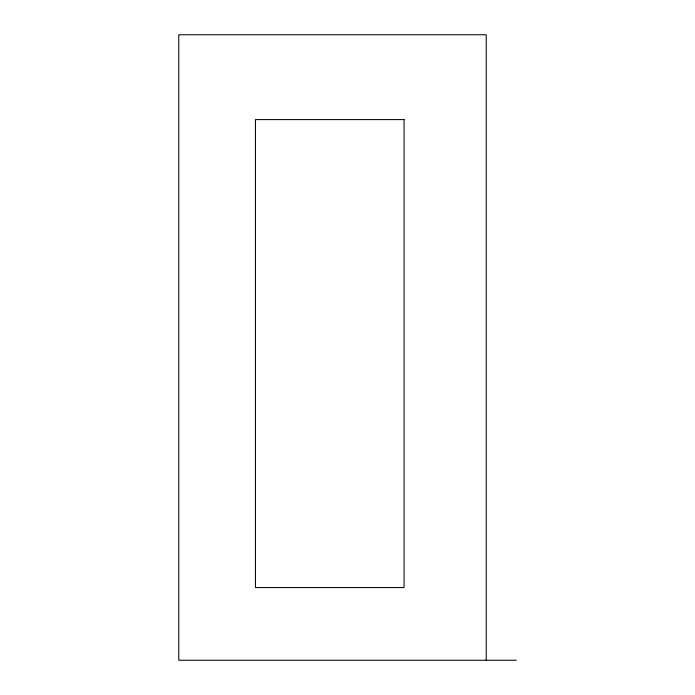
<?xml version="1.0" encoding="UTF-8"?>
<svg xmlns="http://www.w3.org/2000/svg" width="695" height="695" viewBox="0 0 695 695"><rect width="100%" height="100%" fill="white"/><g stroke="black" fill="none" stroke-linecap="round" stroke-linejoin="round"><path stroke-width="1.04" d="M516.237 660.25L178.763 660.25L178.763 34.75L486.239 34.75L486.239 660.25M404.082 119.583L255.447 119.583L255.447 587.562L404.082 587.562L404.082 119.583"/></g></svg>
